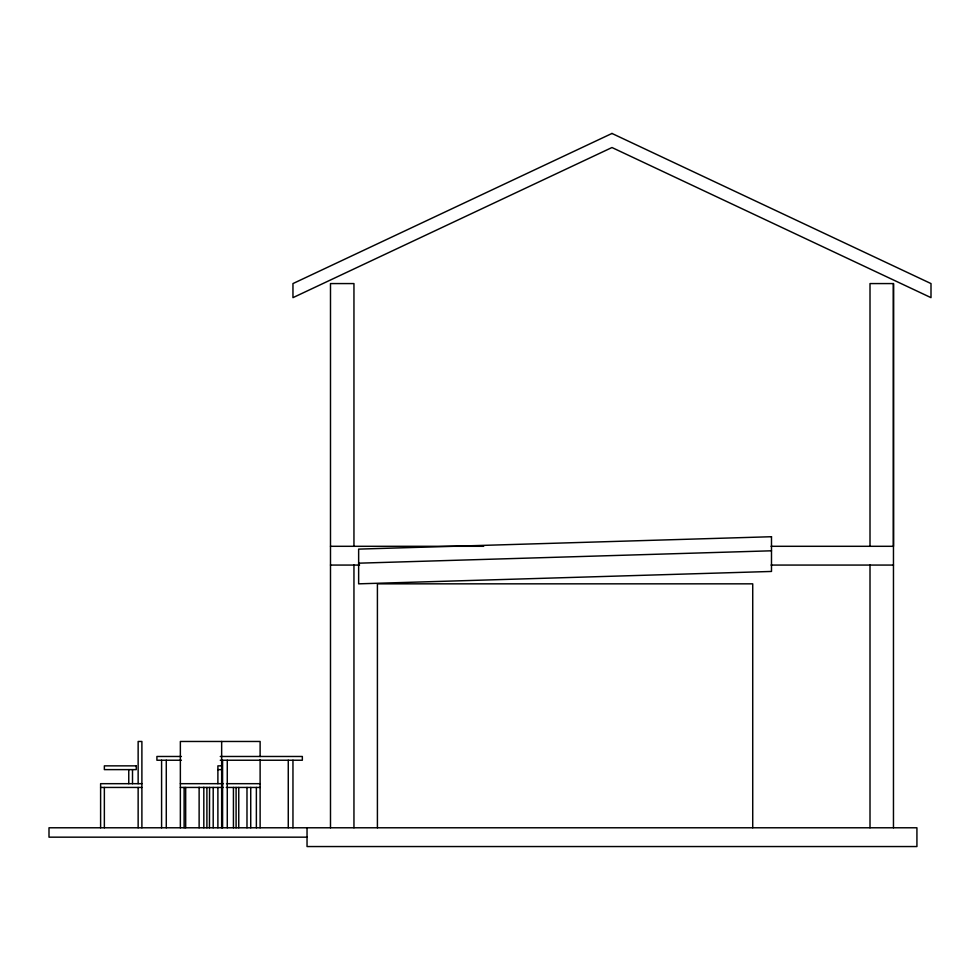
<?xml version="1.0" encoding="UTF-8"?>
<svg xmlns="http://www.w3.org/2000/svg" width="980" height="980" viewBox="0 0 980 980"><rect width="100%" height="100%" fill="white"/><g stroke="black" fill="none" stroke-linecap="round" stroke-linejoin="round"><path stroke-width="1.47" d="M870.007 546.301L870.007 283.575L893.466 283.575L893.466 546.301L771.076 546.301M358.643 563.182L771.493 550.797M330.493 546.301L483.655 546.301M330.493 565.068L359.562 565.068M771.076 565.068L893.466 565.068M181.386 756.474L156.91 756.474L156.91 760.235L181.386 760.235M220.267 756.474L302.342 756.474L302.342 760.235L220.267 760.235M221.652 765.858L217.891 765.858L217.891 783.682M217.891 769.619L221.652 769.619M141.892 783.682L100.609 783.682L100.609 827.782M180.357 783.682L223.416 783.682M226.478 783.682L260.117 783.682M100.609 787.442L141.892 787.442M180.357 787.442L223.416 787.442M226.27 787.442L260.117 787.442M307.034 837.165L49 837.165L49 827.782L916.925 827.782L916.925 846.548L307.034 846.548L307.034 827.782M893.466 283.575L893.466 827.782M870.007 565.068L870.007 827.782M752.726 827.782L752.726 583.835L377.41 583.835L377.41 827.782M353.952 546.301L353.952 283.575L330.493 283.575L330.493 827.782M353.952 565.068L353.952 827.782M292.959 760.235L292.959 827.782M288.267 760.235L288.267 827.782M260.117 756.548L260.117 741.468L180.357 741.468L180.357 827.782M260.117 759.561L260.117 827.782M256.368 787.442L256.368 827.782M250.733 787.442L250.733 827.782M246.985 787.442L246.985 827.782M238.753 787.442L238.753 827.782M236.094 787.442L236.094 827.782M233.436 787.442L233.436 827.782M227.274 760.235L227.274 827.782M222.583 760.235L222.583 827.782M221.652 741.468L221.652 827.782M217.891 787.442L217.891 827.782M213.199 787.442L213.199 827.782M209.561 787.442L209.451 827.782M206.903 787.442L206.903 827.782M203.816 787.259L203.816 827.782M199.124 787.259L199.124 827.782M185.673 787.442L185.673 827.782M184.118 787.442L184.118 827.782M166.282 760.235L166.282 827.782M161.59 760.235L161.59 827.782M141.892 827.782L141.892 741.468L138.143 741.468L138.143 783.682M138.143 787.442L138.143 827.782M132.508 769.619L132.508 783.682M128.76 769.619L128.76 783.682M104.358 787.442L104.358 827.782M611.973 133.452L292.959 283.575L292.959 297.651L611.973 147.527L931 297.651L931 283.575L611.973 133.452M771.493 536.721L358.643 549.119L358.643 583.835L771.493 571.45L771.493 536.721M136.257 765.858L104.358 765.858L104.358 769.619L136.257 769.619L136.257 765.858"/></g></svg>
